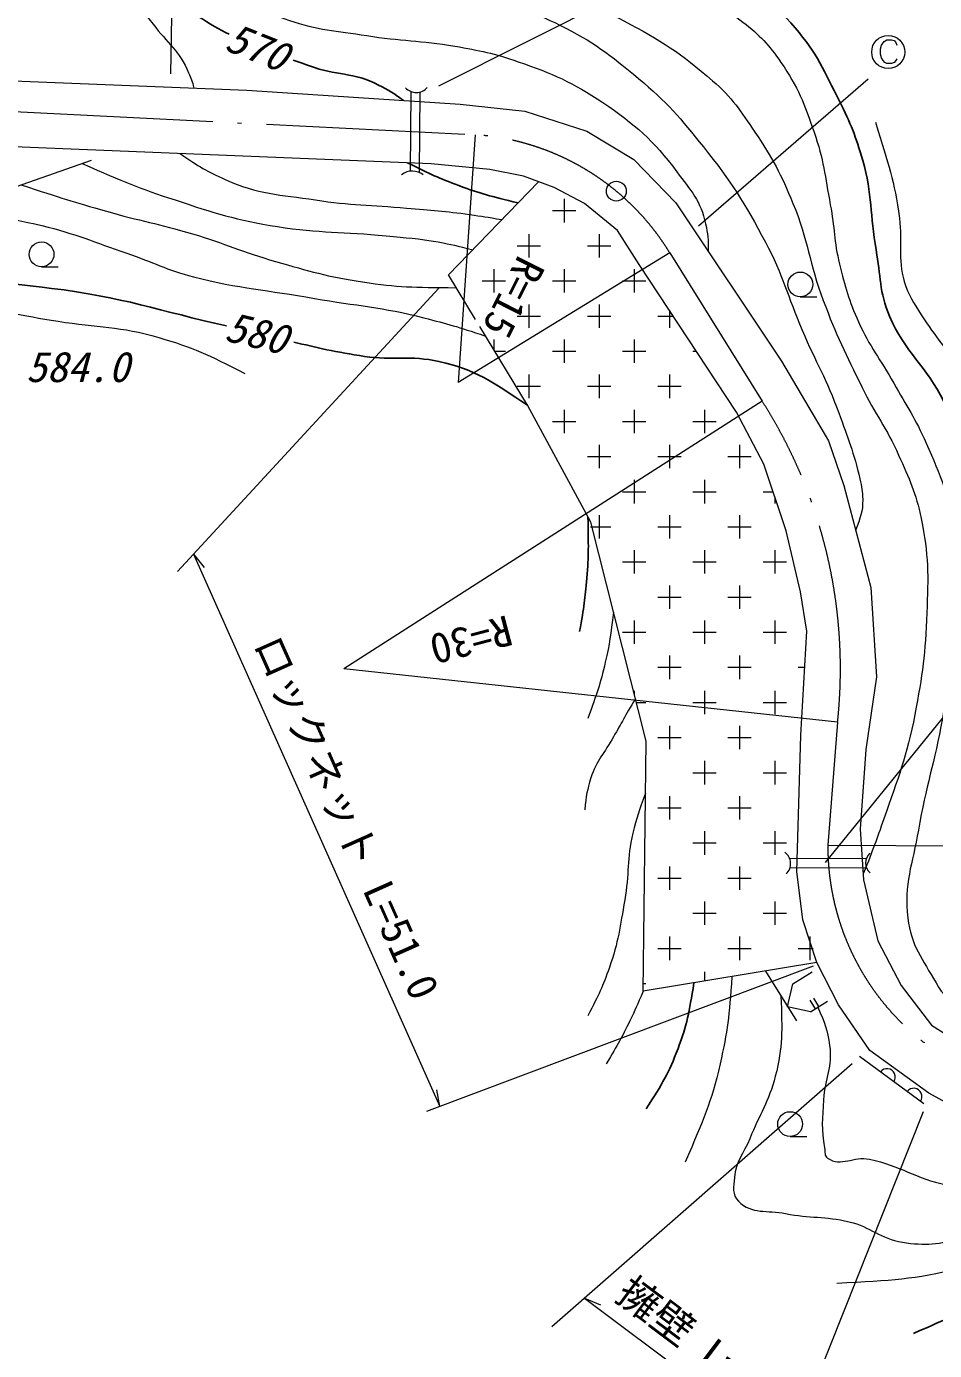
# Model space of a CAD drawing. Units: millimetres, scale not verified. Extents: x 40000 to 680000, y 20000 to 380000.
# Drawn here: x 372694 to 427554, y 238757 to 318715 of the extents above; entities that cross this region are included whole.
import ezdxf
from ezdxf.enums import TextEntityAlignment as Align

# ---------------------------------------------------------------- set-up
doc = ezdxf.new("R2010")
doc.units = ezdxf.units.MM
doc.header["$LTSCALE"] = 1000
doc.linetypes.add('DASHED', pattern=[7.5, 6, -1.5])
doc.linetypes.add('LONG_DASHED_DOTTED', pattern=[15.25, 12, -1.5, 0.25, -1.5])
for name, color, linetype, lineweight in [('M-BGD', 7, 'Continuous', 13), ('M-BMK', 2, 'LONG_DASHED_DOTTED', 13), ('M-STR-HTXT', 7, 'Continuous', 13)]:
    doc.layers.add(name, color=color, linetype=linetype, lineweight=lineweight)
doc.styles.add('ＭＳ ゴシック', font='')
doc.styles.get('ＭＳ ゴシック').set_extended_font_data('MS Gothic')

msp = doc.modelspace()

# ---------------------------------------------------------------- linework, layer by layer
at = {"layer": 'M-BGD'}
for p, q in [((371902, 315436), (386002, 314869)), ((386002, 314869), (398898, 314019)), ((398898, 314019), (402794, 313594)), ((402794, 313594), (406550, 312389)), ((406550, 312389), (409384, 310689)), ((397134, 310430), (370512, 311498)), ((368102, 307657), (376629, 310634)), ((400682, 310086), (397134, 310430)), ((409384, 310689), (411934, 308067)), ((402714, 309673), (400682, 310086)), ((404573, 308984), (402714, 309673)), ((398184, 303710), (403629, 309334)), ((406399, 308019), (404573, 308984)), ((405173, 308299), (405173, 306885)), ((408396, 306401), (406399, 308019)), ((411934, 308067), (418311, 298502)), ((404466, 307592), (405880, 307592)), ((409705, 304334), (408396, 306401)), ((402344, 305471), (403758, 305471)), ((403051, 306178), (403051, 304764)), ((406587, 305471), (408001, 305471)), ((407294, 306178), (407294, 304764)), ((373605, 304203), (374605, 304203)), ((400930, 304056), (400930, 302642)), ((405173, 304056), (405173, 302642)), ((409415, 304056), (409415, 302642)), ((415594, 295414), (409705, 304334)), ((399813, 301029), (398184, 303710)), ((400223, 303349), (401637, 303349)), ((404466, 303349), (405880, 303349)), ((408708, 303349), (410122, 303349)), ((419445, 302384), (420445, 302384)), ((403051, 301935), (403051, 300521)), ((407294, 301935), (407294, 300521)), ((411537, 301582), (411537, 300521)), ((402344, 301228), (403758, 301228)), ((406587, 301228), (408001, 301228)), ((410830, 301228), (411767, 301228)), ((402959, 295849), (400076, 300595)), ((400930, 299814), (400930, 299189)), ((400980, 299107), (401637, 299107)), ((404466, 299107), (405880, 299107)), ((405173, 299814), (405173, 298400)), ((408708, 299107), (410122, 299107)), ((409415, 299814), (409415, 298400)), ((412951, 299107), (413156, 299107)), ((418311, 298502), (421145, 293684)), ((403051, 297692), (403051, 296278)), ((407294, 297692), (407294, 296278)), ((411537, 297692), (411537, 296278)), ((402344, 296985), (403758, 296985)), ((406587, 296985), (408001, 296985)), ((410830, 296985), (412244, 296985)), ((406782, 288778), (402959, 295849)), ((405173, 295571), (405173, 294157)), ((409415, 295571), (409415, 294157)), ((413658, 295571), (413658, 294157)), ((417247, 292280), (415594, 295414)), ((404466, 294864), (405880, 294864)), ((408708, 294864), (410122, 294864)), ((412951, 294864), (414365, 294864)), ((407294, 293450), (407294, 292036)), ((411537, 293450), (411537, 292036)), ((415779, 293450), (415779, 292036)), ((421145, 293684), (422066, 290992)), ((406587, 292743), (408001, 292743)), ((410830, 292743), (412244, 292743)), ((415072, 292743), (416486, 292743)), ((418590, 288251), (417247, 292280)), ((409415, 291328), (409415, 289914)), ((413658, 291328), (413658, 289914)), ((408708, 290621), (410122, 290621)), ((412951, 290621), (414365, 290621)), ((417194, 290621), (417800, 290621)), ((417901, 290320), (417901, 289914)), ((422066, 290992), (423696, 284827)), ((410130, 275564), (406782, 288778)), ((407294, 289207), (407294, 287793)), ((411537, 289207), (411537, 287793)), ((415779, 289207), (415779, 287793)), ((406772, 288500), (408001, 288500)), ((410830, 288500), (412244, 288500)), ((415072, 288500), (416486, 288500)), ((419451, 284566), (418590, 288251)), ((409415, 287086), (409415, 285672)), ((413658, 287086), (413658, 285672)), ((417901, 287086), (417901, 285672)), ((408708, 286379), (410122, 286379)), ((412951, 286379), (414365, 286379)), ((417194, 286379), (418608, 286379)), ((411537, 284965), (411537, 283550)), ((415779, 284965), (415779, 283550)), ((423696, 284827), (424050, 279443)), ((410830, 284257), (412244, 284257)), ((415072, 284257), (416486, 284257)), ((419830, 282190), (419451, 284566)), ((409415, 282843), (409415, 281429)), ((413658, 282843), (413658, 281429)), ((417901, 282843), (417901, 281429)), ((408708, 282136), (410122, 282136)), ((412951, 282136), (414365, 282136)), ((417194, 282136), (418608, 282136)), ((419486, 275922), (419830, 282190)), ((411537, 280722), (411537, 279308)), ((415779, 280722), (415779, 279308)), ((410830, 280015), (412244, 280015)), ((415072, 280015), (416486, 280015)), ((419315, 280015), (419711, 280015)), ((424050, 279443), (423413, 275050)), ((409415, 278601), (409415, 278385)), ((413658, 278601), (413658, 277186)), ((417901, 278601), (417901, 277186)), ((409540, 277893), (410122, 277893)), ((412951, 277893), (414365, 277893)), ((417194, 277893), (418608, 277893)), ((411537, 276479), (411537, 275065)), ((415779, 276479), (415779, 275065)), ((419245, 267690), (419486, 275922)), ((409949, 260451), (410130, 275564)), ((410830, 275772), (412244, 275772)), ((415072, 275772), (416486, 275772)), ((413658, 274358), (413658, 272944)), ((417901, 274358), (417901, 272944)), ((423413, 275050), (423058, 270232)), ((412951, 273651), (414365, 273651)), ((417194, 273651), (418608, 273651)), ((411537, 272237), (411537, 270822)), ((415779, 272237), (415779, 270822)), ((410830, 271530), (412244, 271530)), ((415072, 271530), (416486, 271530)), ((413658, 270115), (413658, 268701)), ((417901, 270115), (417901, 268701)), ((423058, 270232), (423271, 267185)), ((412951, 269408), (414365, 269408)), ((417194, 269408), (418608, 269408)), ((411537, 267994), (411537, 266580)), ((415779, 267994), (415779, 266580)), ((410830, 267287), (412244, 267287)), ((415072, 267287), (416486, 267287)), ((419589, 264763), (419245, 267690)), ((423271, 267185), (424121, 263501)), ((413658, 265873), (413658, 264458)), ((417901, 265873), (417901, 264458)), ((412951, 265166), (414365, 265166)), ((417194, 265166), (418608, 265166)), ((420450, 262180), (419589, 264763)), ((411537, 263751), (411537, 262337)), ((415779, 263751), (415779, 262337)), ((420022, 263751), (420022, 262337)), ((424121, 263501), (425538, 260808)), ((410830, 263044), (412244, 263044)), ((415072, 263044), (416486, 263044)), ((419315, 263044), (420229, 263044)), ((420450, 262180), (409949, 260451)), ((413658, 261630), (413658, 261061)), ((417336, 261667), (419208, 258673)), ((418996, 260899), (420171, 261633)), ((421759, 259631), (420450, 262180)), ((409955, 260923), (410122, 260923)), ((418678, 259521), (418996, 260899)), ((425538, 260808), (427380, 258399)), ((420365, 259396), (420047, 259905)), ((420572, 259525), (420254, 260034)), ((420056, 259203), (418678, 259521)), ((420056, 259203), (421088, 259848)), ((423653, 256876), (421759, 259631)), ((427380, 258399), (429719, 256911)), ((427200, 254293), (423653, 256876)), ((426900, 253650), (423019, 256507)), ((429301, 253157), (427200, 254293)), ((418832, 251681), (419832, 251681))]:
    msp.add_line(p, q, dxfattribs=at)
at = {"layer": 'M-BGD', "linetype": 'DASHED'}
for p, q in [((395914, 314790), (395868, 309970)), ((396467, 314755), (396420, 309895)), ((423435, 268469), (418812, 268443)), ((423397, 267915), (418818, 267889))]:
    msp.add_line(p, q, dxfattribs=at)
at = {"layer": 'M-BGD'}
for centre in [(373605, 304953), (419445, 303134), (418832, 252431)]:
    msp.add_circle(centre, 750, dxfattribs=at)
for centre, radius, start, end in [((396244, 315613), 886, 222.48902, 318.75649), ((396005, 308916), 1064, 51.49542, 127.24539), ((418027, 268158), 835, 312.80016, 55.02299), ((424196, 268209), 804, 132.95235, 229.16947), ((424686, 255280), 500, 323.63964, 143.63964), ((426296, 254095), 500, 323.63964, 143.63964)]:
    msp.add_arc(centre, radius, start, end, dxfattribs=at)
for points, knots in [([(373776, 328347), (375052, 325936), (375446, 325186), (376749, 323310), (378025, 321473), (378989, 320632), (380341, 318850), (381199, 317720), (381950, 317232), (382488, 315919), (382633, 315566), (382706, 315421), (382813, 314997)], [0, 0, 0, 0, 1, 1, 1, 2, 2, 2, 3, 3, 3, 4, 4, 4, 4]), ([(378477, 328337), (380297, 325621), (380824, 324560), (382904, 322675), (383868, 321802), (384397, 321279), (385501, 320589), (386617, 319892), (387279, 319529), (388523, 319100), (390302, 318486), (391390, 318459), (393248, 318163), (395315, 317834), (396506, 317881), (398569, 317525), (400087, 317262), (400947, 317099), (402400, 316588), (404491, 315853), (405673, 315361), (407508, 314119), (409486, 312781), (410557, 311867), (411978, 309947), (412815, 308817), (413441, 308175), (413723, 306797), (413853, 306162), (413906, 305863), (413883, 305144)], [0, 0, 0, 0, 1, 1, 1, 2, 2, 2, 3, 3, 3, 4, 4, 4, 5, 5, 5, 6, 6, 6, 7, 7, 7, 8, 8, 8, 9, 9, 9, 10, 10, 10, 10]), ([(383415, 327954), (384785, 325936), (385265, 325074), (386948, 323739), (388142, 322793), (388831, 322198), (390268, 321696), (392029, 321081), (393146, 321264), (394994, 321015), (397119, 320729), (398347, 320794), (400442, 320334), (402245, 319938), (403255, 319615), (404912, 318802), (406932, 317810), (407945, 317000), (409679, 315566), (411393, 314150), (412209, 313174), (413596, 311437), (415267, 309343), (416081, 308055), (417342, 305691), (418400, 303704), (418669, 302439), (419555, 300370), (420393, 298413), (421041, 297390), (421769, 295389), (422330, 293848), (422677, 292986), (423046, 291388), (423155, 290914), (423209, 290640), (423216, 290153), (423227, 289398), (423067, 289069), (422787, 288268)], [0, 0, 0, 0, 1, 1, 1, 2, 2, 2, 3, 3, 3, 4, 4, 4, 5, 5, 5, 6, 6, 6, 7, 7, 7, 8, 8, 8, 9, 9, 9, 10, 10, 10, 11, 11, 11, 12, 12, 12, 13, 13, 13, 13]), ([(387587, 327996), (389431, 325989), (390053, 325072), (392141, 323910), (393162, 323341), (393734, 322964), (394866, 322675), (396487, 322261), (397475, 322493), (399123, 322207), (401173, 321851), (402331, 321640), (404316, 321015), (406134, 320443), (407102, 319952), (408786, 319057), (411017, 317871), (412244, 317099), (414149, 315439), (415334, 314406), (415822, 313632), (416703, 312331), (417771, 310755), (418273, 309791), (419002, 308032), (419922, 305812), (419982, 304405), (420832, 302157), (421625, 300062), (422187, 298933), (423173, 296922), (423973, 295292), (424644, 294491), (425387, 292835), (426037, 291386), (426429, 290560), (426749, 289004), (427199, 286818), (427178, 285530), (427090, 283300), (426994, 280891), (426825, 279537), (426366, 277170), (425877, 274650), (425344, 273292), (424493, 270870), (424033, 269559), (423876, 269114), (423246, 267537)], [0, 0, 0, 0, 1, 1, 1, 2, 2, 2, 3, 3, 3, 4, 4, 4, 5, 5, 5, 6, 6, 6, 7, 7, 7, 8, 8, 8, 9, 9, 9, 10, 10, 10, 11, 11, 11, 12, 12, 12, 13, 13, 13, 14, 14, 14, 15, 15, 15, 16, 16, 16, 16]), ([(393163, 327443), (394187, 326481), (394625, 326129), (395717, 325527), (397131, 324747), (398117, 324758), (399676, 324335), (401505, 323839), (402550, 323638), (404401, 323229), (406458, 322774), (407674, 322767), (409679, 322122), (411047, 321682), (411762, 321284), (413042, 320632), (414216, 320034), (414933, 319772), (415979, 318972), (417016, 318179), (417537, 317620), (418278, 316545), (419312, 315045), (419680, 314052), (420279, 312331), (420856, 310674), (420933, 309671), (421258, 307947), (421520, 306558), (421479, 305745), (421811, 304371), (422149, 302976), (422375, 302191), (422961, 300880), (423642, 299357), (424274, 298633), (425089, 297177), (425874, 295775), (426403, 295031), (427047, 293559), (427933, 291536), (428427, 290366), (428835, 288195), (429206, 286218), (428967, 285052), (428835, 283045), (428676, 280635), (428437, 279295), (428026, 276915), (427569, 274267), (427026, 272839), (426579, 270189), (426230, 268125), (425683, 266945), (425940, 264868), (426145, 263213), (426825, 262405), (427643, 260952), (428447, 259523), (429607, 259211), (430367, 257759), (430615, 257287), (430730, 257094), (430934, 256516)], [0, 0, 0, 0, 1, 1, 1, 2, 2, 2, 3, 3, 3, 4, 4, 4, 5, 5, 5, 6, 6, 6, 7, 7, 7, 8, 8, 8, 9, 9, 9, 10, 10, 10, 11, 11, 11, 12, 12, 12, 13, 13, 13, 14, 14, 14, 15, 15, 15, 16, 16, 16, 17, 17, 17, 18, 18, 18, 19, 19, 19, 20, 20, 20, 21, 21, 21, 21]), ([(423982, 312927), (424795, 310285), (425117, 309448), (425430, 307138), (425631, 305651), (425309, 304748), (425728, 303307), (425972, 302464), (426287, 302052), (426749, 301306), (427617, 299906), (428312, 299260), (429176, 297858), (429975, 296560), (430326, 295762), (430836, 294325), (431310, 292988), (431554, 291955), (431739, 290850)], [0, 0, 0, 0, 1, 1, 1, 2, 2, 2, 3, 3, 3, 4, 4, 4, 5, 5, 5, 6, 6, 6, 6]), ([(381987, 311038), (383127, 310230), (383591, 309988), (384702, 309476), (386683, 308563), (387992, 308572), (390148, 308238), (392283, 307908), (393506, 307949), (395656, 307743), (397146, 307600), (397987, 307570), (399469, 307361), (400233, 307252), (400488, 307217), (401420, 307052)], [0, 0, 0, 0, 1, 1, 1, 2, 2, 2, 3, 3, 3, 4, 4, 4, 5, 5, 5, 5]), ([(376064, 310436), (378656, 309304), (379435, 308972), (381669, 308238), (384042, 307459), (385391, 307017), (387858, 306629), (390399, 306230), (391860, 306335), (394418, 306072), (395653, 305945), (396355, 305930), (397575, 305701), (398393, 305547), (398681, 305484), (399653, 305228)], [0, 0, 0, 0, 1, 1, 1, 2, 2, 2, 3, 3, 3, 4, 4, 4, 5, 5, 5, 5]), ([(372368, 309147), (374837, 308348), (375497, 308135), (377523, 307557), (379541, 306982), (380709, 306794), (382721, 306196), (384700, 305608), (385749, 305089), (387734, 304525), (389765, 303948), (390908, 303602), (392995, 303287), (395184, 302957), (396028, 302959), (398651, 302941)], [0, 0, 0, 0, 1, 1, 1, 2, 2, 2, 3, 3, 3, 4, 4, 4, 5, 5, 5, 5]), ([(367369, 307505), (370268, 307300), (371227, 307262), (373624, 306691), (375676, 306202), (376762, 305696), (378760, 305020), (380339, 304486), (381168, 304008), (382783, 303597), (385591, 302881), (387233, 302804), (390086, 302297), (392673, 301837), (394165, 301778), (396708, 301121), (398174, 300742), (398694, 300602), (400424, 300022)], [0, 0, 0, 0, 1, 1, 1, 2, 2, 2, 3, 3, 3, 4, 4, 4, 5, 5, 5, 6, 6, 6, 6]), ([(335589, 293518), (336173, 293150), (336644, 292928), (337363, 292996), (338335, 293088), (338467, 294053), (339260, 294622), (340550, 295547), (341347, 295958), (342730, 296737), (344034, 297471), (344735, 297973), (346146, 298472), (347482, 298944), (348336, 298781), (349724, 299068), (352350, 299611), (353770, 300135), (356392, 300694), (358830, 301214), (360197, 301575), (362681, 301779), (365066, 301975), (366421, 301956), (368808, 301779), (371092, 301609), (372345, 301262), (374609, 300911), (376983, 300544), (378376, 300613), (380681, 299935), (382794, 299314), (383601, 298926), (385885, 297767)], [0, 0, 0, 0, 1, 1, 1, 2, 2, 2, 3, 3, 3, 4, 4, 4, 5, 5, 5, 6, 6, 6, 7, 7, 7, 8, 8, 8, 9, 9, 9, 10, 10, 10, 11, 11, 11, 11]), ([(408159, 283344), (407989, 281924), (407926, 281491), (407662, 280326), (407355, 278969), (407171, 278491), (406610, 276923)], [0, 0, 0, 0, 1, 1, 1, 2, 2, 2, 2]), ([(409479, 278134), (408832, 277008), (408668, 276720), (408158, 275809), (407619, 274846), (407126, 274386), (406796, 273333), (406568, 272605), (406505, 272280), (406425, 271415)], [0, 0, 0, 0, 1, 1, 1, 2, 2, 2, 3, 3, 3, 3]), ([(410092, 272406), (409678, 271314), (409572, 270950), (409333, 269991), (408951, 268455), (409115, 267527), (408838, 265968), (408553, 264357), (408460, 263425), (407910, 261884), (407491, 260712), (407290, 260271), (406610, 258975)], [0, 0, 0, 0, 1, 1, 1, 2, 2, 2, 3, 3, 3, 4, 4, 4, 4]), ([(415315, 261334), (415142, 258904), (415055, 258091), (414594, 256066), (414047, 253666), (413629, 252779), (412490, 250125)], [0, 0, 0, 0, 1, 1, 1, 2, 2, 2, 2]), ([(409949, 260457), (409590, 259595), (409480, 259356), (409148, 258665), (408646, 257622), (408433, 257284), (407724, 256066)], [0, 0, 0, 0, 1, 1, 1, 2, 2, 2, 2]), ([(418277, 260163), (418342, 258010), (418409, 257158), (417936, 255324), (417538, 253780), (416985, 253026), (416389, 251548), (416019, 250633), (415549, 250180), (415460, 249197), (415410, 248634), (415310, 248174), (415708, 247773), (416518, 246958), (417429, 247259), (418555, 247030), (420036, 246729), (420923, 246889), (422392, 246535), (423701, 246220), (424282, 245520), (425610, 245298), (426995, 245066), (427823, 245207), (429200, 245483), (430956, 245836), (431786, 246544), (433470, 247154), (435595, 247923), (436329, 248129), (438979, 248919)], [0, 0, 0, 0, 1, 1, 1, 2, 2, 2, 3, 3, 3, 4, 4, 4, 5, 5, 5, 6, 6, 6, 7, 7, 7, 8, 8, 8, 9, 9, 9, 10, 10, 10, 10]), ([(420504, 259483), (420938, 258534), (421081, 258112), (421216, 257180), (421401, 255904), (420919, 255187), (420845, 253900), (420779, 252766), (420696, 252108), (420907, 250991), (420953, 250743), (420882, 250512), (421092, 250372), (421918, 249824), (422659, 250511), (423630, 250311), (425501, 249924), (426398, 249142), (428271, 248763), (429844, 248446), (430753, 248268), (432356, 248330), (433797, 248386), (434559, 248799), (435945, 249197), (436928, 249479), (437259, 249581), (438443, 249981)], [0, 0, 0, 0, 1, 1, 1, 2, 2, 2, 3, 3, 3, 4, 4, 4, 5, 5, 5, 6, 6, 6, 7, 7, 7, 8, 8, 8, 9, 9, 9, 9]), ([(421649, 242822), (425065, 243015), (426242, 243033), (429076, 243750), (431410, 244341), (432642, 244937), (434893, 245793), (436746, 246497), (437352, 246743), (439603, 247685)], [0, 0, 0, 0, 1, 1, 1, 2, 2, 2, 3, 3, 3, 3])]:
    msp.add_open_spline(points, degree=3, knots=knots, dxfattribs=at)
at = {"layer": 'M-BGD', "lineweight": 25}
for points, knots in [([(376088, 328140), (377071, 326007), (377467, 325237), (378689, 323599), (380128, 321670), (381093, 320621), (383107, 319305), (383762, 318877), (384359, 318535), (384935, 318244)], [0, 0, 0, 0, 1, 1, 1, 2, 2, 2, 3, 3, 3, 3]), ([(395249, 328124), (396920, 327248), (397511, 326993), (399037, 326464), (401247, 325698), (402622, 325788), (404912, 325314), (407429, 324794), (408895, 324702), (411340, 323910), (412776, 323444), (413543, 323038), (414830, 322250), (416702, 321103), (417697, 320294), (419130, 318631), (420449, 317099), (420903, 316010), (421811, 314204), (422486, 312864), (422799, 312070), (423216, 310629), (423809, 308577), (423643, 307323), (424025, 305222), (424310, 303653), (424213, 302690), (424834, 301221), (425762, 299025), (427068, 298215), (428111, 296070), (429057, 294126), (429389, 292839), (429754, 290850)], [0, 0, 0, 0, 1, 1, 1, 2, 2, 2, 3, 3, 3, 4, 4, 4, 5, 5, 5, 6, 6, 6, 7, 7, 7, 8, 8, 8, 9, 9, 9, 10, 10, 10, 11, 11, 11, 11]), ([(388815, 316689), (389127, 316577), (389453, 316459), (389796, 316332), (391380, 315744), (392471, 315965), (393966, 315176), (394579, 314852), (394840, 314721), (395478, 314244)], [0, 0, 0, 0, 1, 1, 1, 2, 2, 2, 3, 3, 3, 3]), ([(395721, 310487), (397136, 309778), (397573, 309568), (398812, 309105), (400178, 308594), (400701, 308475), (402396, 308060)], [0, 0, 0, 0, 1, 1, 1, 2, 2, 2, 2]), ([(343292, 299414), (345496, 299553), (346186, 299648), (348019, 299956), (350995, 300457), (352497, 301464), (355458, 302048), (359587, 302863), (361948, 303153), (366151, 303366), (369300, 303525), (371080, 303278), (374210, 302901), (378435, 302392), (380792, 301530), (384785, 300628)], [0, 0, 0, 0, 1, 1, 1, 2, 2, 2, 3, 3, 3, 4, 4, 4, 5, 5, 5, 5]), ([(388851, 299659), (390156, 299334), (391420, 299041), (393118, 298794), (394859, 298541), (395895, 298869), (397612, 298484), (399884, 297974), (400787, 297271), (402959, 295849)], [0, 0, 0, 0, 1, 1, 1, 2, 2, 2, 3, 3, 3, 3]), ([(406614, 289088), (406647, 287354), (406666, 286837), (406548, 285401), (406445, 284137), (406375, 283688), (406115, 282183)], [0, 0, 0, 0, 1, 1, 1, 2, 2, 2, 2]), ([(413016, 260956), (412723, 259133), (412616, 258485), (412056, 256994), (411490, 255486), (411133, 254924), (410138, 253343)], [0, 0, 0, 0, 1, 1, 1, 2, 2, 2, 2]), ([(426291, 239790), (428421, 240722), (428983, 240964), (430685, 241770), (431487, 242150), (432093, 242451), (432713, 242761)], [0, 0, 0, 0, 1, 1, 1, 2, 2, 2, 2])]:
    msp.add_open_spline(points, degree=3, knots=knots, dxfattribs=at)
at = {"layer": 'M-BMK'}
for p, q in [((371959, 313572), (399802, 312177)), ((411557, 305050), (417140, 296088)), ((421695, 276693), (421107, 269273))]:
    msp.add_line(p, q, dxfattribs=at)
at = {"layer": 'M-BMK', "linetype": 'Continuous'}
msp.add_circle((408330, 308769), 600, dxfattribs=at)
at = {"layer": 'M-BMK'}
for centre, radius, start, end in [((398767, 297212), 15000, 31.50333, 86.044), ((391869, 279921), 30000, 353.82384, 32.60881), ((436107, 269213), 15000, 179.76935, 292.10095)]:
    msp.add_arc(centre, radius, start, end, dxfattribs=at)
at = {"layer": 'M-STR-HTXT'}
for p, q in [((381407, 315853), (381950, 341370)), ((397597, 315129), (425441, 329125)), ((424294, 317364), (424346, 317582)), ((424346, 317582), (424400, 317650)), ((424400, 317650), (424515, 317805)), ((424515, 317805), (424670, 317910)), ((424670, 317910), (424949, 317913)), ((424949, 317913), (425111, 317861)), ((425111, 317861), (425221, 317751)), ((425221, 317751), (425280, 317582)), ((424294, 317033), (424294, 317364)), ((424342, 316822), (424294, 317033)), ((424454, 316653), (424342, 316822)), ((424560, 316545), (424454, 316653)), ((425223, 316655), (425113, 316541)), ((425273, 316757), (425223, 316655)), ((424677, 316489), (424560, 316545)), ((424951, 316489), (424677, 316489)), ((425113, 316541), (424951, 316489)), ((413295, 306677), (423550, 315544)), ((399802, 312177), (398767, 297212)), ((411557, 305050), (398767, 297212)), ((397597, 302919), (381813, 285795)), ((417140, 296088), (391869, 279921)), ((420974, 268225), (438246, 289518)), ((382788, 286853), (397668, 253493)), ((382788, 286853), (383424, 286042)), ((421695, 276693), (391869, 279921)), ((421107, 269273), (436107, 269213)), ((420229, 261971), (396852, 253186)), ((422570, 256073), (404438, 240191)), ((397668, 253493), (397489, 254508)), ((426872, 253161), (418335, 231786)), ((406414, 241922), (418709, 232722)), ((406414, 241922), (407364, 241523))]:
    msp.add_line(p, q, dxfattribs=at)
msp.add_circle((424757, 317173), 1000, dxfattribs=at)
msp.add_circle((424757, 317173), 1000, dxfattribs=at)

# ---------------------------------------------------------------- texts
at = {"layer": 'M-BGD', "style": 'ＭＳ ゴシック', "oblique": 15}
for s, rotation, p in [('570', 338.084, (386651, 317485)), ('580', 346.464, (386614, 300215))]:
    msp.add_text(s, height=1833, rotation=rotation, dxfattribs=at).set_placement(p, align=Align.MIDDLE_CENTER)
msp.add_text('584.0', height=1833, dxfattribs=at).set_placement((378907, 299075), align=Align.TOP_RIGHT)
at = {"layer": 'M-STR-HTXT', "style": 'ＭＳ ゴシック'}
for s, rotation, p in [('R=15', 243.166, (399692, 300790)), ('R=30', 194.764, (396772, 282442))]:
    msp.add_text(s, height=1833, rotation=rotation, dxfattribs=at).set_placement(p, align=Align.BOTTOM_RIGHT)
for s, rotation, p in [('ロックネット L=51.0', 294.039, (390685, 270377)), ('擁壁 L=4.0', 323.195, (412861, 237722))]:
    msp.add_text(s, height=1833, rotation=rotation, dxfattribs=at).set_placement(p, align=Align.BOTTOM_CENTER)

doc.saveas('drawing.dxf')
